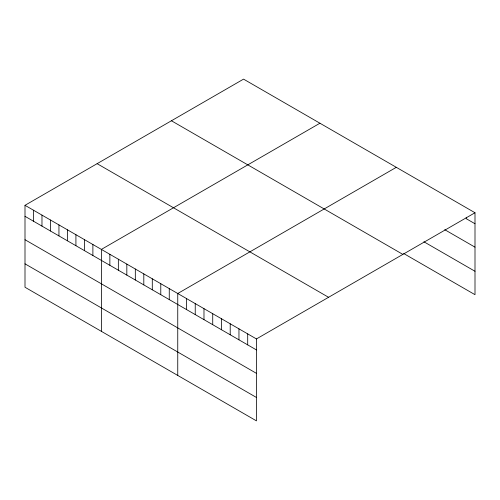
<?xml version="1.0" encoding="UTF-8"?>
<svg xmlns="http://www.w3.org/2000/svg" width="500" height="500" viewBox="0 0 500 500"><rect width="100%" height="100%" fill="white"/><g stroke="black" fill="none" stroke-linecap="round" stroke-linejoin="round"><path stroke-width="0.75" d="M25 205.312L256.444 338.938L256.444 420.869L25 287.25L25 205.312L243.556 79.131L475 212.75L475 294.688L403.706 253.525M319.931 123.225L101.375 249.406L101.375 331.344M396.312 167.319L177.75 293.506L177.75 375.438M256.444 338.938L475 212.75M475 223.75L466.256 218.7L466.256 217.237M444.738 229.688L475 247.156M423.888 241.769L475 271.275M171.431 120.769L402.875 254.394M97.125 163.675L328.569 297.294M25 216.312L256.444 349.931M25 239.719L256.444 373.344M25 263.837L256.444 397.463M247.7 333.888L247.7 344.888M238.956 328.837L238.956 339.837M230.212 323.794L230.212 334.787M221.469 318.744L221.469 329.744M212.725 313.694L212.725 324.694M203.981 308.65L203.981 319.644M195.238 303.6L195.238 314.6M186.494 298.55L186.494 309.55M169.262 288.606L169.262 299.6M160.781 283.706L160.781 294.706M152.294 278.806L152.294 289.806M143.806 273.906L143.806 284.906M135.319 269.006L135.319 280.006M126.831 264.106L126.831 275.106M118.35 259.206L118.35 270.206M109.862 254.306L109.862 265.306M92.888 244.513L92.888 255.506M84.406 239.613L84.406 250.606M75.919 234.713L75.919 245.706M67.431 229.812L67.431 240.806M58.944 224.913L58.944 235.912M50.456 220.012L50.456 231.012M41.975 215.113L41.975 226.112M33.487 210.212L33.487 221.213"/></g></svg>
